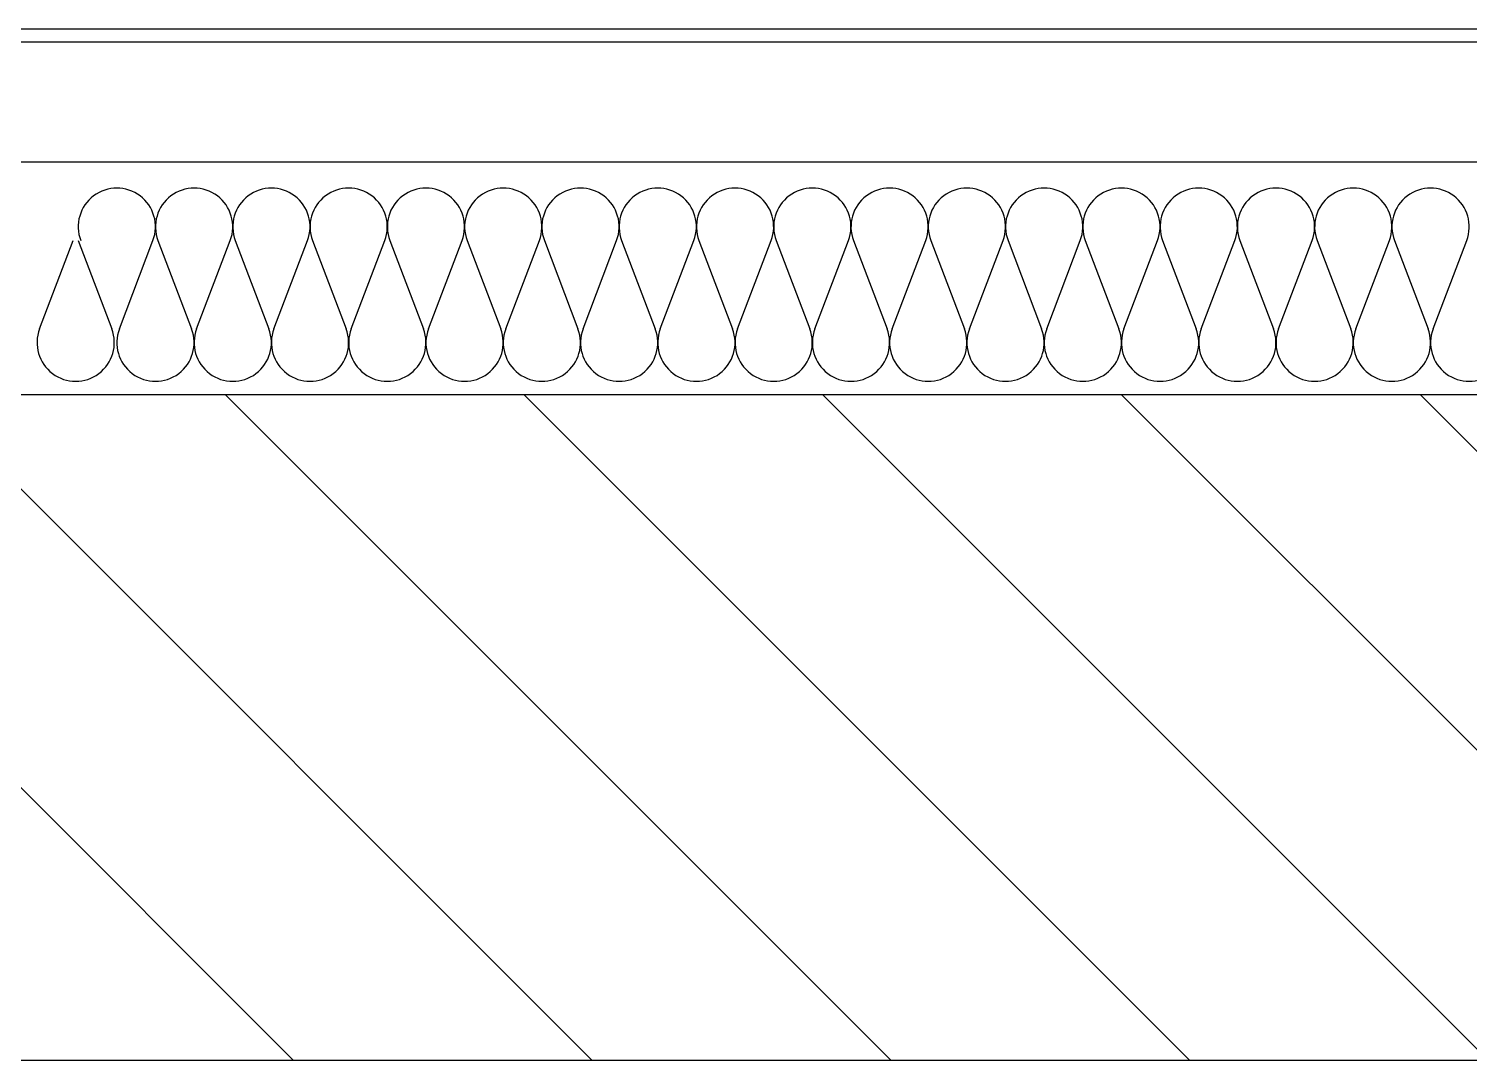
# Model space of a CAD drawing. Header units: millimetres. Extents: x 10 to 76.1, y 10 to 63.5.
# Drawn here: x 10.6308 to 10.8473, y 23.7664 to 23.9214 of the extents above; entities that cross this region are included whole.
import ezdxf

# ---------------------------------------------------------------- set-up
doc = ezdxf.new("R2010")
doc.units = ezdxf.units.MM
doc.layers.add('lana de vidrio', color=2, linetype='Continuous')

msp = doc.modelspace()

# ---------------------------------------------------------------- hatches: boundary and pattern name
at = {"linetype": 'Continuous', "extrusion": (0, 0, -1)}
h = msp.add_hatch(dxfattribs=at)
h.set_pattern_fill('ANSI31', color=8, scale=0.01, style=0)
h.set_pattern_definition([(45, (-5.000000198587543, 13.76640858770315), (-0.02245064030267288, 0.02245064030267288), [])])
h.paths.add_polyline_path([(-10.00000019858755, 23.76640858770315), (-10.00000019858755, 23.86640858770315), (-19.68000019858754, 23.86640858770315), (-19.68000019858754, 23.76640858770315)])

# ---------------------------------------------------------------- linework, layer by layer
msp.add_line((10.50425977971205, 23.92140858788323), (12.66250019858736, 23.92140858770321))
at = {"linetype": 'Continuous', "extrusion": (0, 1, 0)}
for p, q in [((12.66250019858736, 23.91940858770322), (10.50425977971205, 23.91940858788323)), ((10.50425977971205, 23.90140858788325), (12.66250019858736, 23.90140858770323)), ((19.47500019858753, 23.86640858770315), (10.20500019858753, 23.86640858770315)), ((10.00000019858755, 23.76640858770315), (19.68000019858754, 23.76640858770315))]:
    msp.add_line(p, q, dxfattribs=at)
at = {"layer": 'lana de vidrio', "color": 2}
for p, q in [((10.63243032744202, 23.87630200659549), (10.63748059750895, 23.88959933314726)), ((10.63823727904008, 23.88959933314771), (10.64328754910724, 23.87630200659549)), ((10.64442257140406, 23.87630200659527), (10.64947284147099, 23.88959933314726)), ((10.65022952300212, 23.88959933314771), (10.65527979306905, 23.87630200659527)), ((10.65603647460041, 23.87630200659527), (10.66108674466734, 23.88959933314726)), ((10.66184342619847, 23.88959933314771), (10.66689369626563, 23.87630200659527)), ((10.66765037779676, 23.87630200659527), (10.67270064786369, 23.88959933314726)), ((10.67345732939482, 23.88959933314771), (10.67850759946175, 23.87630200659527)), ((10.67926428099288, 23.87630200659527), (10.68431455105981, 23.88959933314726)), ((10.68507123259094, 23.88959933314771), (10.69012150265833, 23.87630200659527)), ((10.69087818418923, 23.87630200659527), (10.69592845425639, 23.88959933314726)), ((10.69668513578729, 23.88959933314771), (10.70173540585445, 23.87630200659527)), ((10.70249208738558, 23.87630200659527), (10.70754235745251, 23.88959933314726)), ((10.70829903898364, 23.88959933314771), (10.7133493090508, 23.87630200659527)), ((10.71410599058193, 23.87630200659527), (10.71915626064908, 23.88959933314726)), ((10.71991294217999, 23.88959933314771), (10.72496321224714, 23.87630200659527)), ((10.72571989377827, 23.87630200659527), (10.73077016384521, 23.88959933314726)), ((10.73152684537633, 23.88959933314771), (10.73657711544327, 23.87630200659549)), ((10.73733379697462, 23.87630200659549), (10.74238406704155, 23.88959933314726)), ((10.74314074857268, 23.88959933314771), (10.74819101863984, 23.87630200659549)), ((10.74894770017097, 23.87630200659549), (10.7539979702379, 23.88959933314726)), ((10.75475465176903, 23.88959933314771), (10.75980492183596, 23.87630200659549)), ((10.76056160336709, 23.87630200659549), (10.76561187343425, 23.88959933314726)), ((10.76636855496515, 23.88959933314771), (10.77141882503254, 23.87630200659549)), ((10.77217550656344, 23.87630200659549), (10.7772257766306, 23.88959933314726)), ((10.77798245816173, 23.88959933314771), (10.78303272822866, 23.87630200659549)), ((10.78378940975979, 23.87630200659549), (10.78883967982672, 23.88959933314726)), ((10.78959636135785, 23.88959933314771), (10.79464663142501, 23.87630200659549)), ((10.79540331295614, 23.87630200659549), (10.8004535830233, 23.88959933314726)), ((10.8012102645542, 23.88959933314771), (10.80626053462136, 23.87630200659549)), ((10.80701721615249, 23.87630200659549), (10.81206748621942, 23.88959933314726)), ((10.81282416775055, 23.88959933314771), (10.81787443781748, 23.87630200659549)), ((10.81863111934883, 23.87630200659549), (10.82368138941599, 23.88959933314726)), ((10.82443807094667, 23.88959933314771), (10.82948834101405, 23.87630200659549)), ((10.83024502254518, 23.87630200659549), (10.83529529261211, 23.88959933314726)), ((10.83605197414324, 23.88959933314771), (10.84110224421017, 23.87630200659549)), ((10.8418589257413, 23.87630200659549), (10.84690919580824, 23.88959933314726))]:
    msp.add_line(p, q, dxfattribs=at)
for centre, radius, start, end in [((10.6440442306385, 23.89166109726847), 0.005806951598154898, 339.2034283422913, 200.7965716577087), ((10.65565813383485, 23.89166109726847), 0.005806951598154898, 339.2034283422913, 200.7965716577087), ((10.66727203703119, 23.89166109726847), 0.005806951598154898, 339.2034283422913, 200.7965716577087), ((10.67888594022732, 23.89166109726847), 0.005806951598154898, 339.2034283422913, 200.7965716577087), ((10.69049984342389, 23.89166109726847), 0.005806951598154898, 339.2034283422913, 200.7965716577087), ((10.70211374662001, 23.89166109726847), 0.005806951598154898, 339.2034283422913, 200.7965716577087), ((10.71372764981636, 23.89166109726847), 0.005806951598154898, 339.2034283422913, 200.7965716577087), ((10.72534155301271, 23.89166109726847), 0.005806951598154898, 339.2034283422913, 200.7965716577087), ((10.73695545620906, 23.8916610972687), 0.005806951598154898, 339.2034283422913, 200.7965716577087), ((10.74856935940541, 23.8916610972687), 0.005806951598154898, 339.2034283422913, 200.7965716577087), ((10.76018326260153, 23.8916610972687), 0.005806951598154898, 339.2034283422913, 200.7965716577087), ((10.7717971657981, 23.8916610972687), 0.005806951598154898, 339.2034283422913, 200.7965716577087), ((10.78341106899422, 23.8916610972687), 0.005806951598154898, 339.2034283422913, 200.7965716577087), ((10.7950249721908, 23.8916610972687), 0.005806951598154898, 339.2034283422913, 200.7965716577087), ((10.80663887538692, 23.8916610972687), 0.005806951598154898, 339.2034283422913, 200.7965716577087), ((10.81825277858304, 23.8916610972687), 0.005806951598154898, 339.2034283422913, 200.7965716577087), ((10.82986668177939, 23.8916610972687), 0.005806951598154898, 339.2034283422913, 200.7965716577087), ((10.84148058497574, 23.8916610972687), 0.005806951598154898, 339.2034283422913, 200.7965716577087), ((10.63785893827451, 23.87424024247429), 0.005806951598154229, 159.2034283393335, 20.79657166066654), ((10.64985118223656, 23.87424024247406), 0.005806951598154229, 159.2034283393335, 20.79657166066654), ((10.66146508543313, 23.87424024247406), 0.005806951598154229, 159.2034283393335, 20.79657166066654), ((10.67307898862926, 23.87424024247406), 0.005806951598154229, 159.2034283393335, 20.79657166066654), ((10.6846928918256, 23.87424024247406), 0.005806951598154229, 159.2034283393335, 20.79657166066654), ((10.69630679502195, 23.87424024247406), 0.005806951598154229, 159.2034283393335, 20.79657166066654), ((10.70792069821807, 23.87424024247406), 0.005806951598154229, 159.2034283393335, 20.79657166066654), ((10.71953460141442, 23.87424024247406), 0.005806951598154229, 159.2034283393335, 20.79657166066654), ((10.73114850461077, 23.87424024247406), 0.005806951598154229, 159.2034283393335, 20.79657166066654), ((10.74276240780735, 23.87424024247429), 0.005806951598154229, 159.2034283393335, 20.79657166066654), ((10.75437631100347, 23.87424024247429), 0.005806951598154229, 159.2034283393335, 20.79657166066654), ((10.76599021419982, 23.87424024247429), 0.005806951598154229, 159.2034283393335, 20.79657166066654), ((10.77760411739616, 23.87424024247429), 0.005806951598154229, 159.2034283393335, 20.79657166066654), ((10.78921802059229, 23.87424024247429), 0.005806951598154229, 159.2034283393335, 20.79657166066654), ((10.80083192378886, 23.87424024247429), 0.005806951598154229, 159.2034283393335, 20.79657166066654), ((10.81244582698498, 23.87424024247429), 0.005806951598154229, 159.2034283393335, 20.79657166066654), ((10.82405973018133, 23.87424024247429), 0.005806951598154229, 159.2034283393335, 20.79657166066654), ((10.83567363337768, 23.87424024247429), 0.005806951598154229, 159.2034283393335, 20.79657166066654), ((10.84728753657403, 23.87424024247429), 0.005806951598154229, 159.2034283393335, 20.79657166066654)]:
    msp.add_arc(centre, radius, start, end, dxfattribs=at)

doc.saveas('drawing.dxf')
